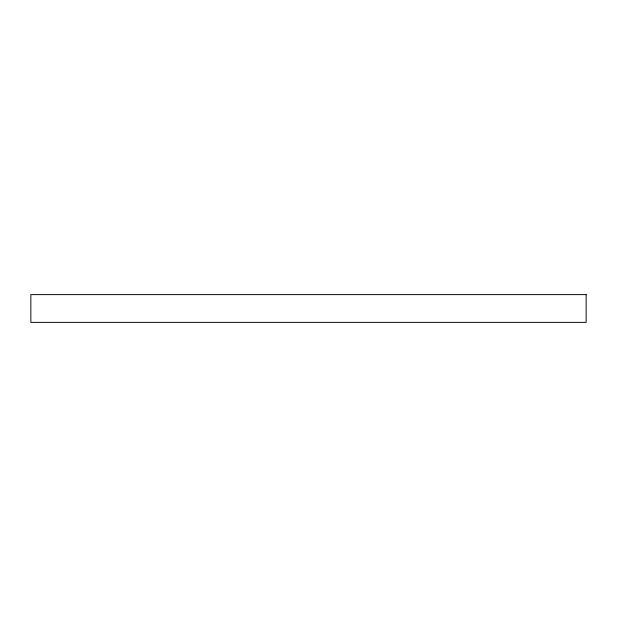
<?xml version="1.0" encoding="UTF-8"?>
<svg xmlns="http://www.w3.org/2000/svg" width="617" height="617" viewBox="0 0 617 617"><rect width="100%" height="100%" fill="white"/><g stroke="black" fill="none" stroke-linecap="round" stroke-linejoin="round"><path stroke-width="0.93" d="M586.15 294.618L30.85 294.618L30.85 322.382L586.15 322.382L586.15 294.618"/></g></svg>
